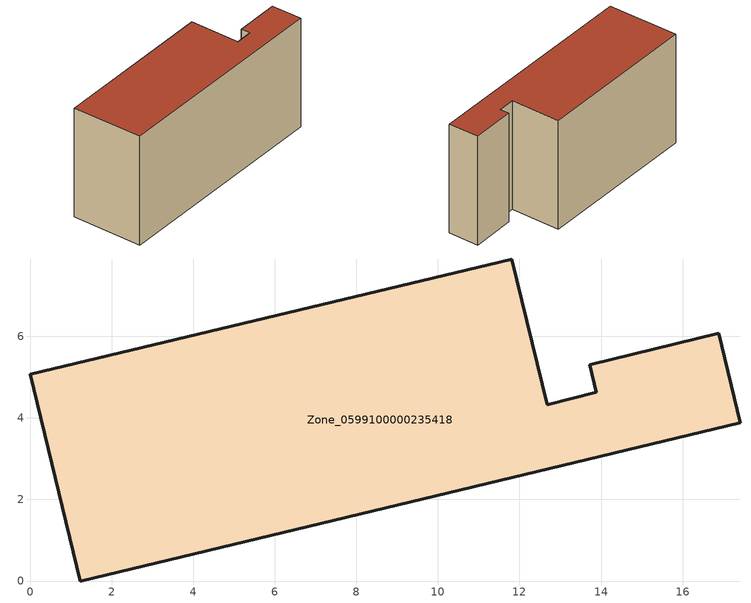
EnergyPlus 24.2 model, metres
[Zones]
Zone_0599100000235418
 floor ground (C_G): 12.68,4.33 13.89,4.63 13.73,5.3 16.89,6.08 17.42,3.88 1.23,0 0,5.07 11.82,7.9 z0
 wall outside (C_F): 1.23,0 17.42,3.88 16.89,6.08 13.73,5.3 13.89,4.63 12.68,4.33 11.82,7.9 0,5.07 1.23,0 z0:8.28
 roof outside (C_R): 13.89,4.63 12.68,4.33 11.82,7.9 0,5.07 1.23,0 17.42,3.88 16.89,6.08 13.73,5.3 z8.28
[BUILDING]
Pand.0599100000235418: North Axis=0; Terrain=City; Loads Convergence Tolerance Value=0.04; Temperature Convergence Tolerance Value=0.4; Solar Distribution=FullExterior; Maximum Number of Warmup Days=25; Minimum Number of Warmup Days=1
[Site:Location]
Rotterdam.The.Hague.AP_ZH_NLD Design_Conditions: Latitude=51.96; Longitude=4.45; Time Zone=1; Elevation=-4.5
[SITE:GROUNDTEMPERATURE:BUILDINGSURFACE]
18, 18, 18, 18, 18, 18, 18, 18, 18, 18, 18, 18
[MATERIAL] Thermal Absorptance=0.9; Solar Absorptance=0.7; Visible Absorptance=0.7
Name | Roughness | Thickness | Conductivity | Density | Specific Heat
G.TI.1975-1991 | MediumSmooth | 0.15 | 0.288461 | 540 | 1210
F.TI.1975-1991 | Rough | 0.3 | 0.230769 | 1920 | 840
R.TI.1975-1991 | MediumRough | 0.2 | 0.153846 | 1500 | 1000
[CONSTRUCTION]
C_G: G.TI.1975-1991
C_F: F.TI.1975-1991
C_R: R.TI.1975-1991
[ZONE]
Zone_0599100000235418: Type=1; Multiplier=1; Ceiling Height=Autocalculate; Volume=Autocalculate; Floor Area=autocalculate; Part of Total Floor Area=Yes
[ZONEINFILTRATION:DESIGNFLOWRATE]
Infil_Zone_0599100000235418: Zone or ZoneList or Space or SpaceList=Zone_0599100000235418; Schedule=AlwaysOn; Design Flow Rate Calculation Method=Flow/Area; Flow Rate per Floor Area=0.003; Constant Term Coefficient=1; Temperature Term Coefficient=0; Velocity Term Coefficient=0; Velocity Squared Term Coefficient=0
[HVACTEMPLATE:ZONE:IDEALLOADSAIRSYSTEM]
Zone_0599100000235418: Maximum Heating Supply Air Temperature=50; Minimum Cooling Supply Air Temperature=13; Maximum Heating Supply Air Humidity Ratio=0.0156; Minimum Cooling Supply Air Humidity Ratio=0.0077; Heating Limit=NoLimit; Cooling Limit=NoLimit; Dehumidification Control Type=ConstantSensibleHeatRatio; Cooling Sensible Heat Ratio=0.7; Dehumidification Setpoint=60; Humidification Control Type=None; Humidification Setpoint=30; Outdoor Air Method=None; Outdoor Air Flow Rate per Person=0.00944; Outdoor Air Flow Rate per Zone Floor Area=0; Outdoor Air Flow Rate per Zone=0; Demand Controlled Ventilation Type=None; Outdoor Air Economizer Type=NoEconomizer; Heat Recovery Type=None; Sensible Heat Recovery Effectiveness=0.7; Latent Heat Recovery Effectiveness=0.65
[ZONECONTROL:THERMOSTAT]
ThermostatControl_Zone_0599100000235418: Zone or ZoneList=Zone_0599100000235418; Control Type Schedule=DualSetpointControlType; Control 1=Thermostat_Zone_0599100000235418; Temperature Difference Between Cutout And Setpoint=0
[THERMOSTATSETPOINT:DUALSETPOINT]
Thermostat_Zone_0599100000235418: Heating Setpoint Temperature Schedule=HeatingSetpoint_Zone_0599100000235418; Cooling Setpoint Temperature Schedule=CoolingSetpoint_Zone_0599100000235418
[SCHEDULE:COMPACT]
HeatingSetpoint_Zone_0599100000235418: Through: 12/31, For: AllDays, Until: 24:00, 21
CoolingSetpoint_Zone_0599100000235418: Through: 12/31, For: AllDays, Until: 24:00, 24
DualSetpointControlType: Through: 12/31, For: AllDays, Until: 24:00, 4
AlwaysOn: Through: 12/31, For: AllDays, Until: 24:00, 1
